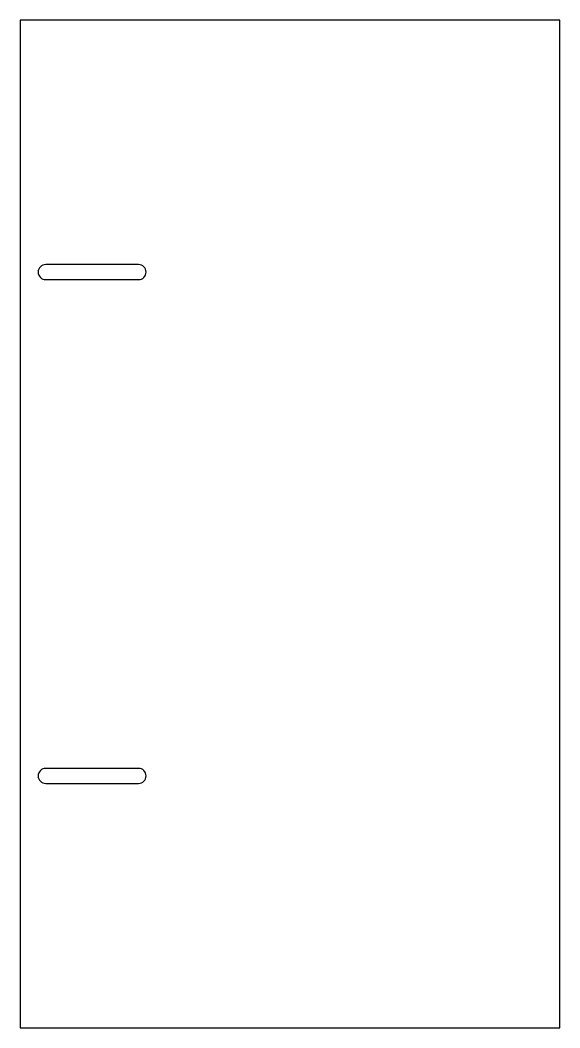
# Model space of a CAD drawing. Header units: millimetres. Extents: x -150 to 0, y 0 to 280.
import ezdxf

# ---------------------------------------------------------------- set-up
doc = ezdxf.new("R2010")
doc.units = ezdxf.units.MM

msp = doc.modelspace()

# ---------------------------------------------------------------- linework, layer by layer
at = {"color": 7, "linetype": 'Continuous', "lineweight": 25}
for p, q in [((0, 280), (-150, 280)), ((-150, 280), (-150, 0)), ((0, 0), (0, 280)), ((-117.1, 212.1), (-142.9, 212.1)), ((-142.9, 207.9), (-117.1, 207.9)), ((-117.1, 72.1), (-142.9, 72.1)), ((-142.9, 67.9), (-117.1, 67.9)), ((-150, 0), (0, 0))]:
    msp.add_line(p, q, dxfattribs=at)
for centre, start, end in [((-142.9, 210), 90, 270), ((-117.1, 210), 270, 90), ((-142.9, 70), 90, 270), ((-117.1, 70), 270, 90)]:
    msp.add_arc(centre, 2.1, start, end, dxfattribs=at)

doc.saveas('drawing.dxf')
